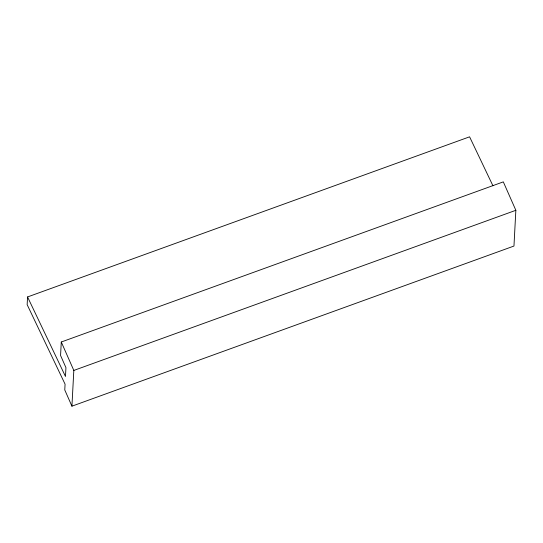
<?xml version="1.0" encoding="UTF-8"?>
<svg xmlns="http://www.w3.org/2000/svg" width="543" height="543" viewBox="0 0 543 543"><rect width="100%" height="100%" fill="white"/><g stroke="black" fill="none" stroke-linecap="round" stroke-linejoin="round"><path stroke-width="0.81" d="M27.557 296.953L27.15 304.65L65.072 384.166L64.766 389.935L71.927 406.178L513.963 246.047L515.85 210.297L503.313 181.871L61.278 342.009L60.572 355.475L65.941 367.659L65.479 376.469L27.557 296.953L469.586 136.822L492.922 185.754M71.927 406.178L73.821 370.435L61.278 342.009M73.821 370.435L515.85 210.297"/></g></svg>
